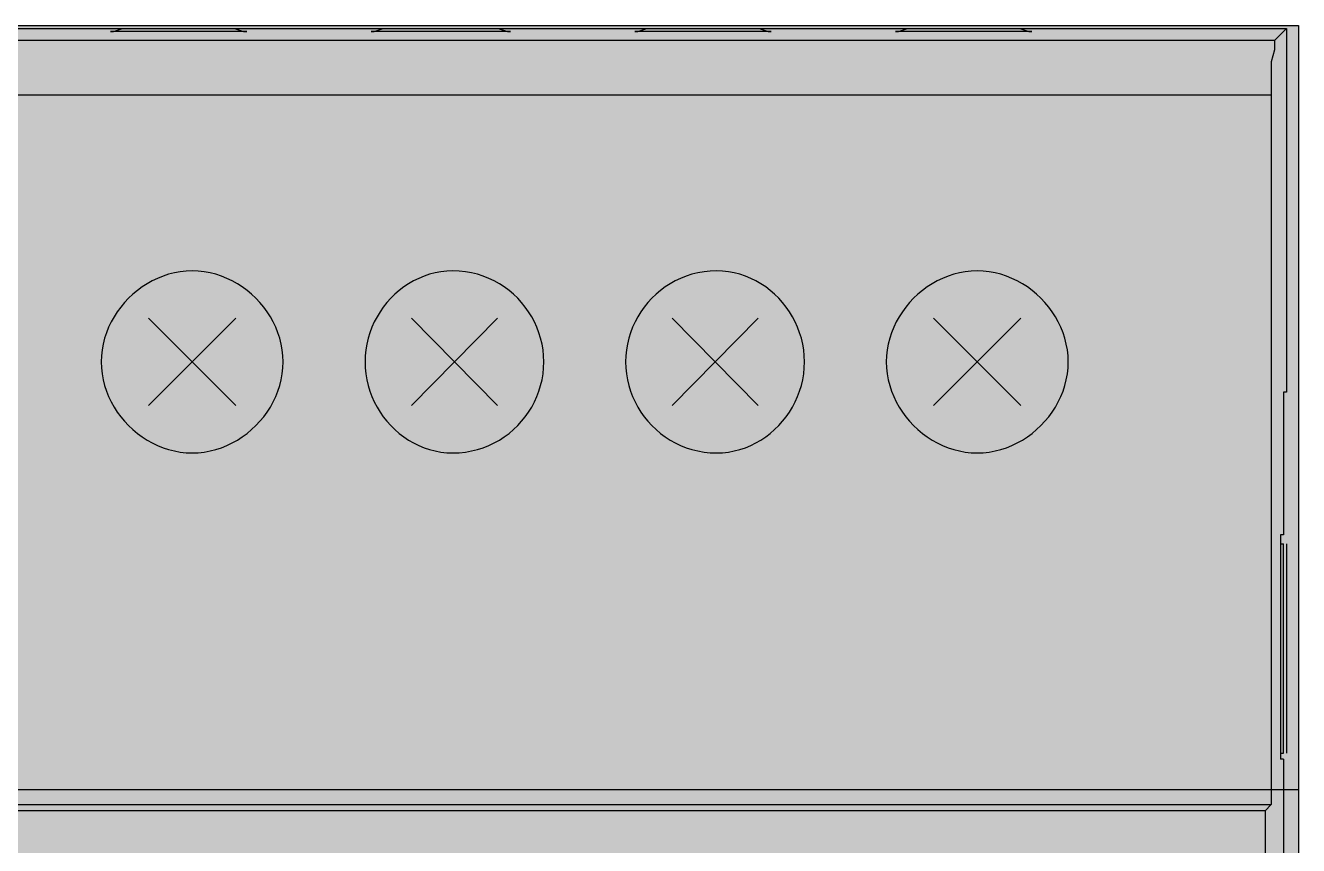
# Model space of a CAD drawing. Header units: millimetres. Extents: x 0 to 966, y -664 to 90.
# Drawn here: x 356.96 to 394, y -193.87 to -170 of the extents above; entities that cross this region are included whole.
import ezdxf

# ---------------------------------------------------------------- set-up
doc = ezdxf.new("R2010")
doc.units = ezdxf.units.MM
for name, color, linetype in [('HDL_BODY', 7, 'Continuous'), ('HDL_COLOUR', 7, 'Continuous'), ('HDL_DETAIL', 7, 'Continuous'), ('HDL_PRINT', 7, 'Continuous')]:
    doc.layers.add(name, color=color, linetype=linetype)

# ---------------------------------------------------------------- blocks, each defined once
blk = doc.blocks.new('M_R8.10.1_FRONT')
at = {"layer": 'HDL_BODY', "true_color": 0x202126}
blk.add_hatch(color=250, dxfattribs=at).paths.add_polyline_path([(0, 0), (144, 0), (144, 90), (0, 90)])
at = {"layer": 'HDL_BODY', "true_color": 0x2a2a30}
blk.add_hatch(color=250, dxfattribs=at).paths.add_polyline_path([(0.4, 20.52), (143.6, 20.52), (143.6, 68.31), (0.4, 68.31)])
at = {"layer": 'HDL_COLOUR', "true_color": 0x1a332c}
for points in [[(114.461, 80.207), (114.455, 80.383), (114.436, 80.556), (114.405, 80.726), (114.363, 80.894), (114.31, 81.057), (114.246, 81.217), (114.172, 81.371), (114.089, 81.521), (113.996, 81.665), (113.894, 81.804), (113.785, 81.936), (113.667, 82.06), (113.542, 82.178), (113.411, 82.288), (113.272, 82.389), (113.128, 82.482), (112.978, 82.566), (112.824, 82.64), (112.664, 82.704), (112.501, 82.757), (112.334, 82.799), (112.164, 82.83), (111.991, 82.849), (111.815, 82.855), (111.64, 82.849), (111.467, 82.83), (111.297, 82.799), (111.129, 82.757), (110.966, 82.704), (110.807, 82.64), (110.652, 82.566), (110.502, 82.482), (110.358, 82.389), (110.22, 82.288), (110.088, 82.178), (109.963, 82.06), (109.846, 81.936), (109.736, 81.804), (109.635, 81.665), (109.542, 81.521), (109.458, 81.371), (109.384, 81.217), (109.321, 81.057), (109.267, 80.894), (109.225, 80.726), (109.195, 80.556), (109.176, 80.383), (109.169, 80.207), (109.176, 80.032), (109.195, 79.859), (109.225, 79.688), (109.267, 79.521), (109.321, 79.358), (109.384, 79.198), (109.458, 79.043), (109.542, 78.894), (109.635, 78.749), (109.736, 78.611), (109.846, 78.479), (109.963, 78.354), (110.088, 78.237), (110.22, 78.127), (110.358, 78.026), (110.502, 77.933), (110.652, 77.849), (110.807, 77.775), (110.966, 77.711), (111.129, 77.658), (111.297, 77.616), (111.467, 77.585), (111.64, 77.566), (111.815, 77.56), (111.991, 77.566), (112.164, 77.585), (112.334, 77.616), (112.501, 77.658), (112.664, 77.711), (112.824, 77.775), (112.978, 77.849), (113.128, 77.933), (113.272, 78.026), (113.411, 78.127), (113.542, 78.237), (113.667, 78.354), (113.785, 78.479), (113.894, 78.611), (113.996, 78.749), (114.089, 78.894), (114.172, 79.043), (114.246, 79.198), (114.31, 79.358), (114.363, 79.521), (114.405, 79.688), (114.436, 79.859), (114.455, 80.032), (114.461, 80.207)], [(122.044, 80.207), (122.038, 80.383), (122.021, 80.556), (121.992, 80.726), (121.952, 80.894), (121.902, 81.057), (121.842, 81.217), (121.772, 81.371), (121.692, 81.521), (121.603, 81.665), (121.505, 81.804), (121.398, 81.936), (121.284, 82.06), (121.162, 82.178), (121.032, 82.288), (120.895, 82.389), (120.751, 82.482), (120.601, 82.566), (120.445, 82.64), (120.283, 82.704), (120.115, 82.757), (119.943, 82.799), (119.766, 82.83), (119.584, 82.849), (119.398, 82.855), (119.224, 82.849), (119.052, 82.83), (118.884, 82.799), (118.719, 82.757), (118.559, 82.704), (118.404, 82.64), (118.254, 82.566), (118.109, 82.482), (117.97, 82.389), (117.837, 82.288), (117.711, 82.178), (117.591, 82.06), (117.479, 81.936), (117.375, 81.804), (117.279, 81.665), (117.191, 81.521), (117.113, 81.371), (117.043, 81.217), (116.983, 81.057), (116.933, 80.894), (116.894, 80.726), (116.865, 80.556), (116.848, 80.383), (116.842, 80.207), (116.848, 80.032), (116.865, 79.859), (116.894, 79.688), (116.933, 79.521), (116.983, 79.358), (117.043, 79.198), (117.113, 79.043), (117.191, 78.894), (117.279, 78.749), (117.375, 78.611), (117.479, 78.479), (117.591, 78.354), (117.711, 78.237), (117.837, 78.127), (117.97, 78.026), (118.109, 77.933), (118.254, 77.849), (118.404, 77.775), (118.559, 77.711), (118.719, 77.658), (118.884, 77.616), (119.052, 77.585), (119.224, 77.566), (119.398, 77.56), (119.584, 77.566), (119.766, 77.585), (119.943, 77.616), (120.115, 77.658), (120.283, 77.711), (120.445, 77.775), (120.601, 77.849), (120.751, 77.933), (120.895, 78.026), (121.032, 78.127), (121.162, 78.237), (121.284, 78.354), (121.398, 78.479), (121.505, 78.611), (121.603, 78.749), (121.692, 78.894), (121.772, 79.043), (121.842, 79.198), (121.902, 79.358), (121.952, 79.521), (121.992, 79.688), (122.021, 79.859), (122.038, 80.032), (122.044, 80.207)], [(129.628, 80.207), (129.622, 80.383), (129.604, 80.556), (129.576, 80.726), (129.536, 80.894), (129.486, 81.057), (129.426, 81.217), (129.357, 81.371), (129.278, 81.521), (129.191, 81.665), (129.094, 81.804), (128.99, 81.936), (128.878, 82.06), (128.759, 82.178), (128.633, 82.288), (128.5, 82.389), (128.361, 82.482), (128.216, 82.566), (128.066, 82.64), (127.91, 82.704), (127.75, 82.757), (127.586, 82.799), (127.418, 82.83), (127.246, 82.849), (127.071, 82.855), (126.885, 82.849), (126.704, 82.83), (126.527, 82.799), (126.354, 82.757), (126.187, 82.704), (126.025, 82.64), (125.869, 82.566), (125.718, 82.482), (125.575, 82.389), (125.438, 82.288), (125.308, 82.178), (125.186, 82.06), (125.071, 81.936), (124.965, 81.804), (124.867, 81.665), (124.778, 81.521), (124.698, 81.371), (124.628, 81.217), (124.567, 81.057), (124.517, 80.894), (124.477, 80.726), (124.449, 80.556), (124.431, 80.383), (124.425, 80.207), (124.431, 80.032), (124.449, 79.859), (124.477, 79.688), (124.517, 79.521), (124.567, 79.358), (124.628, 79.198), (124.698, 79.043), (124.778, 78.894), (124.867, 78.749), (124.965, 78.611), (125.071, 78.479), (125.186, 78.354), (125.308, 78.237), (125.438, 78.127), (125.575, 78.026), (125.718, 77.933), (125.869, 77.849), (126.025, 77.775), (126.187, 77.711), (126.354, 77.658), (126.527, 77.616), (126.704, 77.585), (126.885, 77.566), (127.071, 77.56), (127.246, 77.566), (127.418, 77.585), (127.586, 77.616), (127.75, 77.658), (127.91, 77.711), (128.066, 77.775), (128.216, 77.849), (128.361, 77.933), (128.5, 78.026), (128.633, 78.127), (128.759, 78.237), (128.878, 78.354), (128.99, 78.479), (129.094, 78.611), (129.191, 78.749), (129.278, 78.894), (129.357, 79.043), (129.426, 79.198), (129.486, 79.358), (129.536, 79.521), (129.576, 79.688), (129.604, 79.859), (129.622, 80.032), (129.628, 80.207)], [(137.3, 80.207), (137.294, 80.383), (137.275, 80.556), (137.244, 80.726), (137.202, 80.894), (137.149, 81.057), (137.085, 81.217), (137.011, 81.371), (136.928, 81.521), (136.835, 81.665), (136.733, 81.804), (136.624, 81.936), (136.506, 82.06), (136.381, 82.178), (136.25, 82.288), (136.111, 82.389), (135.967, 82.482), (135.818, 82.566), (135.663, 82.64), (135.504, 82.704), (135.34, 82.757), (135.173, 82.799), (135.003, 82.83), (134.83, 82.849), (134.654, 82.855), (134.479, 82.849), (134.306, 82.83), (134.136, 82.799), (133.968, 82.757), (133.805, 82.704), (133.646, 82.64), (133.491, 82.566), (133.341, 82.482), (133.197, 82.389), (133.059, 82.288), (132.927, 82.178), (132.802, 82.06), (132.685, 81.936), (132.575, 81.804), (132.474, 81.665), (132.381, 81.521), (132.297, 81.371), (132.223, 81.217), (132.16, 81.057), (132.106, 80.894), (132.064, 80.726), (132.034, 80.556), (132.015, 80.383), (132.008, 80.207), (132.015, 80.032), (132.034, 79.859), (132.064, 79.688), (132.106, 79.521), (132.16, 79.358), (132.223, 79.198), (132.297, 79.043), (132.381, 78.894), (132.474, 78.749), (132.575, 78.611), (132.685, 78.479), (132.802, 78.354), (132.927, 78.237), (133.059, 78.127), (133.197, 78.026), (133.341, 77.933), (133.491, 77.849), (133.646, 77.775), (133.805, 77.711), (133.968, 77.658), (134.136, 77.616), (134.306, 77.585), (134.479, 77.566), (134.654, 77.56), (134.83, 77.566), (135.003, 77.585), (135.173, 77.616), (135.34, 77.658), (135.504, 77.711), (135.663, 77.775), (135.818, 77.849), (135.967, 77.933), (136.111, 78.026), (136.25, 78.127), (136.381, 78.237), (136.506, 78.354), (136.624, 78.479), (136.733, 78.611), (136.835, 78.749), (136.928, 78.894), (137.011, 79.043), (137.085, 79.198), (137.149, 79.358), (137.202, 79.521), (137.244, 79.688), (137.275, 79.859), (137.294, 80.032), (137.3, 80.207)]]:
    blk.add_hatch(color=250, dxfattribs=at).paths.add_polyline_path(points)
at = {"layer": 'HDL_COLOUR', "true_color": 0x9ea4a8}
for points in [[(113.667, 80.207), (113.651, 80.449), (113.604, 80.687), (113.526, 80.917), (113.419, 81.134), (113.285, 81.336), (113.125, 81.518), (112.943, 81.678), (112.741, 81.812), (112.524, 81.92), (112.295, 81.997), (112.057, 82.045), (111.815, 82.061), (111.574, 82.045), (111.336, 81.997), (111.106, 81.92), (110.889, 81.812), (110.688, 81.678), (110.506, 81.518), (110.346, 81.336), (110.211, 81.134), (110.104, 80.917), (110.026, 80.687), (109.979, 80.449), (109.963, 80.207), (109.979, 79.966), (110.026, 79.728), (110.104, 79.498), (110.211, 79.281), (110.346, 79.079), (110.506, 78.897), (110.688, 78.737), (110.889, 78.603), (111.106, 78.495), (111.336, 78.417), (111.574, 78.37), (111.815, 78.354), (112.057, 78.37), (112.295, 78.417), (112.524, 78.495), (112.741, 78.603), (112.943, 78.737), (113.125, 78.897), (113.285, 79.079), (113.419, 79.281), (113.526, 79.498), (113.604, 79.728), (113.651, 79.966)], [(121.264, 80.207), (121.248, 80.449), (121.202, 80.687), (121.125, 80.917), (121.02, 81.134), (120.888, 81.336), (120.731, 81.518), (120.552, 81.678), (120.354, 81.812), (120.14, 81.92), (119.914, 81.997), (119.681, 82.045), (119.443, 82.061), (119.205, 82.045), (118.972, 81.997), (118.746, 81.92), (118.533, 81.812), (118.335, 81.678), (118.156, 81.518), (117.999, 81.336), (117.866, 81.134), (117.761, 80.917), (117.684, 80.687), (117.638, 80.449), (117.622, 80.207), (117.638, 79.966), (117.684, 79.728), (117.761, 79.498), (117.866, 79.281), (117.999, 79.079), (118.156, 78.897), (118.335, 78.737), (118.533, 78.603), (118.746, 78.495), (118.972, 78.417), (119.205, 78.37), (119.443, 78.354), (119.681, 78.37), (119.914, 78.417), (120.14, 78.495), (120.354, 78.603), (120.552, 78.737), (120.731, 78.897), (120.888, 79.079), (121.02, 79.281), (121.125, 79.498), (121.202, 79.728), (121.248, 79.966)], [(128.847, 80.207), (128.832, 80.449), (128.785, 80.687), (128.709, 80.917), (128.603, 81.134), (128.471, 81.336), (128.314, 81.518), (128.135, 81.678), (127.937, 81.812), (127.723, 81.92), (127.498, 81.997), (127.264, 82.045), (127.026, 82.061), (126.789, 82.045), (126.555, 81.997), (126.33, 81.92), (126.116, 81.812), (125.918, 81.678), (125.739, 81.518), (125.582, 81.336), (125.449, 81.134), (125.344, 80.917), (125.268, 80.687), (125.221, 80.449), (125.206, 80.207), (125.221, 79.966), (125.268, 79.728), (125.344, 79.498), (125.449, 79.281), (125.582, 79.079), (125.739, 78.897), (125.918, 78.737), (126.116, 78.603), (126.33, 78.495), (126.555, 78.417), (126.789, 78.37), (127.026, 78.354), (127.264, 78.37), (127.498, 78.417), (127.723, 78.495), (127.937, 78.603), (128.135, 78.737), (128.314, 78.897), (128.471, 79.079), (128.603, 79.281), (128.709, 79.498), (128.785, 79.728), (128.832, 79.966)], [(136.506, 80.207), (136.49, 80.449), (136.443, 80.687), (136.365, 80.917), (136.258, 81.134), (136.124, 81.336), (135.964, 81.518), (135.782, 81.678), (135.58, 81.812), (135.363, 81.92), (135.134, 81.997), (134.896, 82.045), (134.654, 82.061), (134.413, 82.045), (134.175, 81.997), (133.946, 81.92), (133.728, 81.812), (133.527, 81.678), (133.345, 81.518), (133.185, 81.336), (133.05, 81.134), (132.943, 80.917), (132.865, 80.687), (132.818, 80.449), (132.802, 80.207), (132.818, 79.966), (132.865, 79.728), (132.943, 79.498), (133.05, 79.281), (133.185, 79.079), (133.345, 78.897), (133.527, 78.737), (133.728, 78.603), (133.946, 78.495), (134.175, 78.417), (134.413, 78.37), (134.654, 78.354), (134.896, 78.37), (135.134, 78.417), (135.363, 78.495), (135.58, 78.603), (135.782, 78.737), (135.964, 78.897), (136.124, 79.079), (136.258, 79.281), (136.365, 79.498), (136.443, 79.728), (136.49, 79.966)]]:
    blk.add_hatch(color=253, dxfattribs=at).paths.add_polyline_path(points)
at = {"layer": 'HDL_PRINT', "true_color": 0xdee1e9}
for points in [[(116.401, 84.24), (113.669, 85.386), (113.756, 85.368), (111.815, 85.368), (112.035, 85.589), (112.035, 82.855), (111.595, 82.855), (111.595, 85.589), (111.815, 85.809), (113.756, 85.809), (113.839, 85.791), (116.574, 84.645), (116.401, 84.24)], [(117.018, 85.809), (119.398, 85.809), (119.619, 85.589), (119.619, 82.855), (119.178, 82.855), (119.178, 85.589), (119.398, 85.368), (117.018, 85.368), (117.018, 85.809)], [(131.657, 84.24), (129.011, 85.386), (129.098, 85.368), (127.071, 85.368), (127.291, 85.589), (127.291, 82.855), (126.851, 82.855), (126.851, 85.589), (127.071, 85.809), (129.098, 85.809), (129.187, 85.791), (131.833, 84.645), (131.657, 84.24)], [(132.273, 85.809), (134.654, 85.809), (134.874, 85.589), (134.874, 82.855), (134.434, 82.855), (134.434, 85.589), (134.654, 85.368), (132.273, 85.368), (132.273, 85.809)], [(111.285, 74.737), (110.845, 74.737), (110.845, 76.148), (110.812, 76.092), (110.774, 76.042), (110.73, 75.997), (110.682, 75.957), (110.631, 75.92), (110.577, 75.886), (110.521, 75.854), (110.463, 75.824), (110.405, 75.794), (110.405, 76.235), (110.442, 76.24), (110.479, 76.255), (110.517, 76.277), (110.555, 76.306), (110.593, 76.339), (110.631, 76.376), (110.669, 76.414), (110.731, 76.446), (110.784, 76.48), (110.829, 76.516), (110.866, 76.556), (110.895, 76.599), (110.915, 76.648), (110.927, 76.703), (110.931, 76.765), (111.285, 76.765), (111.285, 74.737)], [(111.815, 75.178), (112.256, 75.178), (112.256, 75.168), (112.261, 75.146), (112.275, 75.12), (112.301, 75.098), (112.345, 75.088), (112.382, 75.051), (112.409, 75.025), (112.432, 75.01), (112.455, 75.002), (112.483, 74.999), (112.521, 74.999), (112.557, 74.999), (112.585, 75.002), (112.607, 75.01), (112.63, 75.025), (112.658, 75.051), (112.696, 75.088), (112.703, 75.126), (112.719, 75.154), (112.741, 75.177), (112.762, 75.2), (112.779, 75.227), (112.785, 75.264), (112.781, 75.302), (112.768, 75.341), (112.75, 75.379), (112.731, 75.417), (112.714, 75.454), (112.701, 75.492), (112.696, 75.529), (112.658, 75.536), (112.63, 75.552), (112.607, 75.574), (112.585, 75.595), (112.557, 75.612), (112.521, 75.618), (112.514, 75.618), (112.494, 75.615), (112.465, 75.607), (112.429, 75.592), (112.388, 75.567), (112.345, 75.529), (112.431, 75.883), (112.475, 75.884), (112.516, 75.887), (112.553, 75.894), (112.581, 75.909), (112.6, 75.933), (112.607, 75.97), (112.614, 75.977), (112.63, 75.996), (112.652, 76.026), (112.673, 76.062), (112.69, 76.104), (112.696, 76.148), (112.69, 76.191), (112.673, 76.232), (112.652, 76.269), (112.63, 76.298), (112.614, 76.317), (112.607, 76.324), (112.606, 76.368), (112.601, 76.394), (112.588, 76.408), (112.563, 76.413), (112.521, 76.414), (112.483, 76.407), (112.455, 76.39), (112.432, 76.369), (112.409, 76.347), (112.382, 76.331), (112.345, 76.324), (112.307, 76.286), (112.282, 76.258), (112.267, 76.235), (112.259, 76.213), (112.256, 76.185), (112.256, 76.148), (111.902, 76.148), (111.906, 76.219), (111.919, 76.28), (111.937, 76.333), (111.956, 76.381), (111.973, 76.423), (111.986, 76.462), (111.991, 76.5), (112.029, 76.533), (112.067, 76.559), (112.104, 76.579), (112.142, 76.598), (112.18, 76.619), (112.218, 76.643), (112.256, 76.676), (112.294, 76.681), (112.332, 76.693), (112.369, 76.711), (112.407, 76.73), (112.445, 76.747), (112.482, 76.76), (112.521, 76.765), (112.553, 76.762), (112.591, 76.752), (112.634, 76.735), (112.682, 76.712), (112.734, 76.683), (112.788, 76.647), (112.845, 76.604), (112.903, 76.555), (112.961, 76.5), (112.994, 76.462), (113.018, 76.423), (113.034, 76.381), (113.043, 76.333), (113.048, 76.28), (113.05, 76.219), (113.05, 76.148), (113.047, 76.092), (113.037, 76.041), (113.021, 75.994), (112.998, 75.949), (112.968, 75.905), (112.932, 75.86), (112.89, 75.814), (112.841, 75.763), (112.785, 75.708), (112.823, 75.703), (112.86, 75.688), (112.898, 75.666), (112.936, 75.637), (112.974, 75.604), (113.012, 75.567), (113.05, 75.529), (113.082, 75.492), (113.105, 75.454), (113.121, 75.417), (113.13, 75.379), (113.135, 75.341), (113.136, 75.302), (113.137, 75.264), (113.136, 75.232), (113.135, 75.194), (113.13, 75.15), (113.121, 75.103), (113.107, 75.051), (113.085, 74.996), (113.054, 74.94), (113.013, 74.882), (112.961, 74.823), (112.899, 74.791), (112.843, 74.759), (112.791, 74.73), (112.741, 74.703), (112.691, 74.68), (112.639, 74.663), (112.583, 74.652), (112.521, 74.648), (112.455, 74.652), (112.39, 74.663), (112.327, 74.68), (112.267, 74.703), (112.211, 74.73), (112.161, 74.759), (112.117, 74.791), (112.08, 74.823), (112.021, 74.861), (111.976, 74.904), (111.941, 74.951), (111.913, 75), (111.89, 75.05), (111.868, 75.097), (111.844, 75.14), (111.815, 75.178)], [(114.726, 75.088), (115.607, 76.676), (116.488, 75.088), (114.726, 75.088)], [(118.869, 74.648), (118.518, 74.648), (118.518, 76.148), (118.458, 76.092), (118.399, 76.042), (118.34, 75.997), (118.281, 75.957), (118.222, 75.92), (118.163, 75.886), (118.105, 75.854), (118.046, 75.824), (117.988, 75.794), (117.988, 76.148), (118.02, 76.177), (118.054, 76.201), (118.091, 76.223), (118.13, 76.246), (118.173, 76.274), (118.222, 76.309), (118.277, 76.354), (118.339, 76.414), (118.377, 76.451), (118.415, 76.488), (118.454, 76.526), (118.491, 76.563), (118.529, 76.601), (118.567, 76.638), (118.604, 76.676), (118.869, 76.676), (118.869, 74.648)], [(126.541, 74.737), (126.101, 74.737), (126.101, 76.148), (126.042, 76.092), (125.983, 76.042), (125.924, 75.997), (125.865, 75.957), (125.806, 75.92), (125.747, 75.886), (125.688, 75.854), (125.63, 75.824), (125.571, 75.794), (125.571, 76.235), (125.608, 76.239), (125.651, 76.25), (125.699, 76.268), (125.748, 76.291), (125.797, 76.318), (125.845, 76.348), (125.888, 76.38), (125.925, 76.414), (125.958, 76.446), (125.99, 76.48), (126.023, 76.516), (126.056, 76.556), (126.089, 76.599), (126.122, 76.648), (126.155, 76.703), (126.187, 76.765), (126.541, 76.765), (126.541, 74.737)], [(127.071, 75.178), (127.422, 75.178), (127.511, 75.088), (127.554, 75.051), (127.595, 75.025), (127.632, 75.01), (127.661, 75.002), (127.68, 74.999), (127.687, 74.999), (127.725, 74.999), (127.763, 75.001), (127.801, 75.006), (127.838, 75.016), (127.876, 75.032), (127.914, 75.055), (127.952, 75.088), (127.957, 75.122), (127.97, 75.149), (127.987, 75.175), (128.006, 75.203), (128.024, 75.24), (128.036, 75.288), (128.041, 75.353), (128.036, 75.392), (128.024, 75.429), (128.006, 75.467), (127.987, 75.505), (127.97, 75.542), (127.957, 75.58), (127.952, 75.618), (127.914, 75.651), (127.876, 75.675), (127.838, 75.691), (127.801, 75.701), (127.763, 75.706), (127.725, 75.707), (127.687, 75.708), (127.649, 75.703), (127.611, 75.688), (127.573, 75.666), (127.536, 75.637), (127.498, 75.604), (127.46, 75.567), (127.422, 75.529), (127.157, 75.618), (127.336, 76.676), (128.306, 76.676), (128.306, 76.324), (127.598, 76.324), (127.511, 75.97), (127.549, 75.975), (127.586, 75.988), (127.624, 76.005), (127.662, 76.024), (127.7, 76.041), (127.738, 76.054), (127.776, 76.059), (127.835, 76.056), (127.892, 76.046), (127.949, 76.029), (128.003, 76.006), (128.054, 75.977), (128.102, 75.941), (128.145, 75.898), (128.184, 75.849), (128.217, 75.794), (128.269, 75.762), (128.31, 75.724), (128.34, 75.681), (128.362, 75.633), (128.377, 75.581), (128.386, 75.527), (128.391, 75.47), (128.392, 75.412), (128.392, 75.353), (128.392, 75.291), (128.391, 75.235), (128.388, 75.183), (128.382, 75.133), (128.371, 75.083), (128.356, 75.031), (128.335, 74.975), (128.306, 74.913), (128.253, 74.863), (128.199, 74.818), (128.144, 74.778), (128.087, 74.743), (128.029, 74.714), (127.968, 74.69), (127.904, 74.672), (127.836, 74.658), (127.764, 74.65), (127.687, 74.648), (127.625, 74.652), (127.57, 74.663), (127.522, 74.68), (127.478, 74.703), (127.439, 74.73), (127.402, 74.759), (127.369, 74.791), (127.336, 74.823), (127.302, 74.861), (127.269, 74.904), (127.236, 74.951), (127.202, 75), (127.169, 75.05), (127.136, 75.097), (127.104, 75.14), (127.071, 75.178)], [(129.892, 75.088), (130.863, 76.676), (131.654, 75.088), (129.892, 75.088)], [(134.125, 74.737), (133.773, 74.737), (133.773, 76.148), (133.714, 76.092), (133.655, 76.042), (133.596, 75.997), (133.537, 75.957), (133.478, 75.92), (133.419, 75.886), (133.361, 75.854), (133.302, 75.824), (133.244, 75.794), (133.244, 76.235), (133.28, 76.239), (133.323, 76.25), (133.37, 76.268), (133.419, 76.291), (133.468, 76.318), (133.516, 76.348), (133.558, 76.38), (133.595, 76.414), (133.628, 76.446), (133.66, 76.48), (133.69, 76.516), (133.718, 76.556), (133.74, 76.599), (133.758, 76.648), (133.769, 76.703), (133.773, 76.765), (134.125, 76.765), (134.125, 74.737)], [(115.693, 72.882), (115.693, 73.236), (116.663, 73.236), (116.663, 72.355), (116.631, 72.325), (116.594, 72.295), (116.551, 72.265), (116.503, 72.236), (116.452, 72.206), (116.397, 72.177), (116.341, 72.148), (116.282, 72.118), (116.223, 72.09), (116.164, 72.063), (116.106, 72.042), (116.047, 72.027), (115.989, 72.016), (115.93, 72.008), (115.871, 72.004), (115.812, 72.001), (115.753, 72), (115.693, 72), (115.615, 72), (115.536, 72.002), (115.459, 72.005), (115.383, 72.011), (115.309, 72.022), (115.238, 72.038), (115.169, 72.06), (115.105, 72.09), (115.044, 72.128), (114.988, 72.176), (114.933, 72.209), (114.884, 72.247), (114.842, 72.291), (114.806, 72.339), (114.777, 72.39), (114.755, 72.444), (114.739, 72.5), (114.729, 72.558), (114.726, 72.617), (114.696, 72.676), (114.667, 72.735), (114.64, 72.794), (114.615, 72.853), (114.592, 72.912), (114.574, 72.971), (114.56, 73.03), (114.551, 73.088), (114.547, 73.147), (114.55, 73.224), (114.557, 73.296), (114.569, 73.364), (114.584, 73.428), (114.603, 73.489), (114.624, 73.547), (114.648, 73.604), (114.673, 73.659), (114.699, 73.713), (114.726, 73.766), (114.732, 73.825), (114.75, 73.882), (114.778, 73.939), (114.815, 73.993), (114.858, 74.044), (114.908, 74.092), (114.962, 74.135), (115.019, 74.174), (115.077, 74.207), (115.136, 74.236), (115.195, 74.264), (115.253, 74.291), (115.312, 74.316), (115.371, 74.338), (115.43, 74.356), (115.489, 74.37), (115.548, 74.379), (115.607, 74.383), (115.707, 74.38), (115.798, 74.373), (115.881, 74.361), (115.956, 74.346), (116.025, 74.327), (116.089, 74.306), (116.149, 74.283), (116.205, 74.258), (116.259, 74.233), (116.312, 74.207), (116.368, 74.148), (116.417, 74.089), (116.462, 74.03), (116.503, 73.971), (116.539, 73.912), (116.573, 73.853), (116.605, 73.794), (116.634, 73.735), (116.663, 73.677), (116.137, 73.587), (116.131, 73.626), (116.117, 73.664), (116.094, 73.702), (116.066, 73.74), (116.032, 73.778), (115.996, 73.815), (115.958, 73.852), (115.921, 73.886), (115.881, 73.909), (115.839, 73.925), (115.792, 73.935), (115.738, 73.94), (115.677, 73.942), (115.607, 73.942), (115.541, 73.938), (115.476, 73.927), (115.413, 73.909), (115.353, 73.886), (115.297, 73.86), (115.247, 73.83), (115.203, 73.798), (115.166, 73.766), (115.118, 73.713), (115.079, 73.659), (115.049, 73.604), (115.026, 73.547), (115.01, 73.489), (114.999, 73.428), (114.993, 73.364), (114.989, 73.296), (114.988, 73.224), (114.988, 73.147), (114.988, 73.085), (114.99, 73.019), (114.994, 72.951), (115.004, 72.883), (115.018, 72.817), (115.041, 72.755), (115.072, 72.699), (115.113, 72.653), (115.166, 72.617), (115.198, 72.564), (115.237, 72.524), (115.28, 72.493), (115.328, 72.471), (115.379, 72.456), (115.434, 72.447), (115.49, 72.443), (115.548, 72.441), (115.607, 72.441), (115.958, 72.441), (115.996, 72.474), (116.034, 72.5), (116.073, 72.52), (116.111, 72.539), (116.148, 72.56), (116.186, 72.584), (116.223, 72.617), (116.223, 72.882), (115.693, 72.882)], [(129.892, 72), (129.892, 74.293), (130.333, 74.293), (130.333, 73.325), (131.303, 73.325), (131.303, 74.293), (131.654, 74.293), (131.654, 72), (131.303, 72), (131.303, 73.06), (130.333, 73.06), (130.333, 72), (129.892, 72)]]:
    blk.add_hatch(color=254, dxfattribs=at).paths.add_polyline_path(points)
h = blk.add_hatch(color=254, dxfattribs=at)
h.paths.add_polyline_path([(120.193, 74.648), (120.193, 75.088), (119.309, 75.088), (119.309, 75.353), (120.279, 76.676), (120.634, 76.676), (120.634, 75.353), (120.898, 75.353), (120.898, 75.088), (120.634, 75.088), (120.634, 74.648), (120.193, 74.648)])
h.paths.add_polyline_path([(120.193, 75.353), (120.193, 76.059), (119.75, 75.353), (120.193, 75.353)])
h = blk.add_hatch(color=254, dxfattribs=at)
h.paths.add_polyline_path([(135.976, 76.235), (135.624, 76.148), (135.624, 76.324), (135.586, 76.362), (135.558, 76.387), (135.536, 76.402), (135.513, 76.41), (135.486, 76.413), (135.449, 76.414), (135.411, 76.408), (135.372, 76.394), (135.334, 76.371), (135.296, 76.343), (135.259, 76.309), (135.221, 76.273), (135.184, 76.235), (135.18, 76.227), (135.17, 76.203), (135.156, 76.165), (135.139, 76.114), (135.123, 76.05), (135.109, 75.975), (135.099, 75.889), (135.095, 75.794), (135.132, 75.827), (135.175, 75.859), (135.222, 75.889), (135.272, 75.915), (135.321, 75.938), (135.368, 75.955), (135.412, 75.966), (135.449, 75.97), (135.515, 75.966), (135.579, 75.955), (135.642, 75.938), (135.701, 75.915), (135.757, 75.889), (135.808, 75.859), (135.852, 75.827), (135.889, 75.794), (135.915, 75.738), (135.935, 75.687), (135.95, 75.637), (135.961, 75.588), (135.968, 75.536), (135.972, 75.48), (135.975, 75.418), (135.976, 75.346), (135.976, 75.264), (135.976, 75.227), (135.974, 75.183), (135.971, 75.133), (135.965, 75.077), (135.955, 75.017), (135.939, 74.954), (135.918, 74.889), (135.889, 74.823), (135.852, 74.791), (135.808, 74.759), (135.757, 74.73), (135.701, 74.703), (135.642, 74.68), (135.579, 74.663), (135.515, 74.652), (135.449, 74.648), (135.372, 74.65), (135.3, 74.658), (135.234, 74.672), (135.173, 74.69), (135.117, 74.714), (135.067, 74.743), (135.022, 74.778), (134.982, 74.818), (134.948, 74.863), (134.919, 74.913), (134.873, 74.961), (134.831, 75.01), (134.793, 75.06), (134.761, 75.113), (134.732, 75.169), (134.708, 75.229), (134.689, 75.294), (134.674, 75.365), (134.663, 75.442), (134.656, 75.526), (134.654, 75.618), (134.656, 75.725), (134.661, 75.825), (134.671, 75.917), (134.683, 76.004), (134.7, 76.084), (134.72, 76.159), (134.744, 76.227), (134.771, 76.291), (134.802, 76.35), (134.838, 76.404), (134.876, 76.454), (134.919, 76.5), (134.95, 76.55), (134.99, 76.595), (135.038, 76.635), (135.091, 76.669), (135.149, 76.698), (135.21, 76.722), (135.272, 76.741), (135.334, 76.754), (135.393, 76.762), (135.449, 76.765), (135.511, 76.761), (135.567, 76.75), (135.618, 76.732), (135.668, 76.709), (135.718, 76.683), (135.77, 76.653), (135.826, 76.622), (135.889, 76.589), (135.894, 76.551), (135.906, 76.511), (135.923, 76.469), (135.942, 76.421), (135.959, 76.368), (135.971, 76.306), (135.976, 76.235)])
h.paths.add_polyline_path([(135.184, 75.353), (135.184, 75.288), (135.186, 75.24), (135.191, 75.203), (135.2, 75.175), (135.215, 75.149), (135.238, 75.122), (135.27, 75.088), (135.277, 75.051), (135.297, 75.025), (135.326, 75.01), (135.363, 75.002), (135.405, 74.999), (135.449, 74.999), (135.486, 74.999), (135.513, 75.002), (135.536, 75.01), (135.558, 75.025), (135.586, 75.051), (135.624, 75.088), (135.661, 75.126), (135.685, 75.154), (135.7, 75.177), (135.708, 75.2), (135.71, 75.227), (135.711, 75.264), (135.711, 75.335), (135.709, 75.397), (135.704, 75.45), (135.695, 75.498), (135.679, 75.54), (135.656, 75.58), (135.624, 75.618), (135.586, 75.625), (135.558, 75.642), (135.536, 75.663), (135.513, 75.685), (135.486, 75.701), (135.449, 75.708), (135.405, 75.701), (135.363, 75.685), (135.326, 75.663), (135.297, 75.642), (135.277, 75.625), (135.27, 75.618), (135.238, 75.58), (135.215, 75.542), (135.2, 75.505), (135.191, 75.467), (135.186, 75.429), (135.184, 75.392), (135.184, 75.353)])
at = {"layer": 'HDL_DETAIL', "color": 251, "true_color": 0x52555c}
for points in [[(0, 90), (144, 90), (144, 0), (0, 0), (0, 90)], [(114.461, 80.207), (114.455, 80.383), (114.436, 80.556), (114.405, 80.726), (114.363, 80.894), (114.31, 81.057), (114.246, 81.217), (114.172, 81.371), (114.089, 81.521), (113.996, 81.665), (113.894, 81.804), (113.785, 81.936), (113.667, 82.06), (113.542, 82.178), (113.411, 82.288), (113.272, 82.389), (113.128, 82.482), (112.978, 82.566), (112.824, 82.64), (112.664, 82.704), (112.501, 82.757), (112.334, 82.799), (112.164, 82.83), (111.991, 82.849), (111.815, 82.855), (111.64, 82.849), (111.467, 82.83), (111.297, 82.799), (111.129, 82.757), (110.966, 82.704), (110.807, 82.64), (110.652, 82.566), (110.502, 82.482), (110.358, 82.389), (110.22, 82.288), (110.088, 82.178), (109.963, 82.06), (109.846, 81.936), (109.736, 81.804), (109.635, 81.665), (109.542, 81.521), (109.458, 81.371), (109.384, 81.217), (109.321, 81.057), (109.267, 80.894), (109.225, 80.726), (109.195, 80.556), (109.176, 80.383), (109.169, 80.207), (109.176, 80.032), (109.195, 79.859), (109.225, 79.688), (109.267, 79.521), (109.321, 79.358), (109.384, 79.198), (109.458, 79.043), (109.542, 78.894), (109.635, 78.749), (109.736, 78.611), (109.846, 78.479), (109.963, 78.354), (110.088, 78.237), (110.22, 78.127), (110.358, 78.026), (110.502, 77.933), (110.652, 77.849), (110.807, 77.775), (110.966, 77.711), (111.129, 77.658), (111.297, 77.616), (111.467, 77.585), (111.64, 77.566), (111.815, 77.56), (111.991, 77.566), (112.164, 77.585), (112.334, 77.616), (112.501, 77.658), (112.664, 77.711), (112.824, 77.775), (112.978, 77.849), (113.128, 77.933), (113.272, 78.026), (113.411, 78.127), (113.542, 78.237), (113.667, 78.354), (113.785, 78.479), (113.894, 78.611), (113.996, 78.749), (114.089, 78.894), (114.172, 79.043), (114.246, 79.198), (114.31, 79.358), (114.363, 79.521), (114.405, 79.688), (114.436, 79.859), (114.455, 80.032), (114.461, 80.207)], [(122.044, 80.207), (122.038, 80.383), (122.021, 80.556), (121.992, 80.726), (121.952, 80.894), (121.902, 81.057), (121.842, 81.217), (121.772, 81.371), (121.692, 81.521), (121.603, 81.665), (121.505, 81.804), (121.398, 81.936), (121.284, 82.06), (121.162, 82.178), (121.032, 82.288), (120.895, 82.389), (120.751, 82.482), (120.601, 82.566), (120.445, 82.64), (120.283, 82.704), (120.115, 82.757), (119.943, 82.799), (119.766, 82.83), (119.584, 82.849), (119.398, 82.855), (119.224, 82.849), (119.052, 82.83), (118.884, 82.799), (118.719, 82.757), (118.559, 82.704), (118.404, 82.64), (118.254, 82.566), (118.109, 82.482), (117.97, 82.389), (117.837, 82.288), (117.711, 82.178), (117.591, 82.06), (117.479, 81.936), (117.375, 81.804), (117.279, 81.665), (117.191, 81.521), (117.113, 81.371), (117.043, 81.217), (116.983, 81.057), (116.933, 80.894), (116.894, 80.726), (116.865, 80.556), (116.848, 80.383), (116.842, 80.207), (116.848, 80.032), (116.865, 79.859), (116.894, 79.688), (116.933, 79.521), (116.983, 79.358), (117.043, 79.198), (117.113, 79.043), (117.191, 78.894), (117.279, 78.749), (117.375, 78.611), (117.479, 78.479), (117.591, 78.354), (117.711, 78.237), (117.837, 78.127), (117.97, 78.026), (118.109, 77.933), (118.254, 77.849), (118.404, 77.775), (118.559, 77.711), (118.719, 77.658), (118.884, 77.616), (119.052, 77.585), (119.224, 77.566), (119.398, 77.56), (119.584, 77.566), (119.766, 77.585), (119.943, 77.616), (120.115, 77.658), (120.283, 77.711), (120.445, 77.775), (120.601, 77.849), (120.751, 77.933), (120.895, 78.026), (121.032, 78.127), (121.162, 78.237), (121.284, 78.354), (121.398, 78.479), (121.505, 78.611), (121.603, 78.749), (121.692, 78.894), (121.772, 79.043), (121.842, 79.198), (121.902, 79.358), (121.952, 79.521), (121.992, 79.688), (122.021, 79.859), (122.038, 80.032), (122.044, 80.207)], [(129.628, 80.207), (129.622, 80.383), (129.604, 80.556), (129.576, 80.726), (129.536, 80.894), (129.486, 81.057), (129.426, 81.217), (129.357, 81.371), (129.278, 81.521), (129.191, 81.665), (129.094, 81.804), (128.99, 81.936), (128.878, 82.06), (128.759, 82.178), (128.633, 82.288), (128.5, 82.389), (128.361, 82.482), (128.216, 82.566), (128.066, 82.64), (127.91, 82.704), (127.75, 82.757), (127.586, 82.799), (127.418, 82.83), (127.246, 82.849), (127.071, 82.855), (126.885, 82.849), (126.704, 82.83), (126.527, 82.799), (126.354, 82.757), (126.187, 82.704), (126.025, 82.64), (125.869, 82.566), (125.718, 82.482), (125.575, 82.389), (125.438, 82.288), (125.308, 82.178), (125.186, 82.06), (125.071, 81.936), (124.965, 81.804), (124.867, 81.665), (124.778, 81.521), (124.698, 81.371), (124.628, 81.217), (124.567, 81.057), (124.517, 80.894), (124.477, 80.726), (124.449, 80.556), (124.431, 80.383), (124.425, 80.207), (124.431, 80.032), (124.449, 79.859), (124.477, 79.688), (124.517, 79.521), (124.567, 79.358), (124.628, 79.198), (124.698, 79.043), (124.778, 78.894), (124.867, 78.749), (124.965, 78.611), (125.071, 78.479), (125.186, 78.354), (125.308, 78.237), (125.438, 78.127), (125.575, 78.026), (125.718, 77.933), (125.869, 77.849), (126.025, 77.775), (126.187, 77.711), (126.354, 77.658), (126.527, 77.616), (126.704, 77.585), (126.885, 77.566), (127.071, 77.56), (127.246, 77.566), (127.418, 77.585), (127.586, 77.616), (127.75, 77.658), (127.91, 77.711), (128.066, 77.775), (128.216, 77.849), (128.361, 77.933), (128.5, 78.026), (128.633, 78.127), (128.759, 78.237), (128.878, 78.354), (128.99, 78.479), (129.094, 78.611), (129.191, 78.749), (129.278, 78.894), (129.357, 79.043), (129.426, 79.198), (129.486, 79.358), (129.536, 79.521), (129.576, 79.688), (129.604, 79.859), (129.622, 80.032), (129.628, 80.207)], [(137.3, 80.207), (137.294, 80.383), (137.275, 80.556), (137.244, 80.726), (137.202, 80.894), (137.149, 81.057), (137.085, 81.217), (137.011, 81.371), (136.928, 81.521), (136.835, 81.665), (136.733, 81.804), (136.624, 81.936), (136.506, 82.06), (136.381, 82.178), (136.25, 82.288), (136.111, 82.389), (135.967, 82.482), (135.818, 82.566), (135.663, 82.64), (135.504, 82.704), (135.34, 82.757), (135.173, 82.799), (135.003, 82.83), (134.83, 82.849), (134.654, 82.855), (134.479, 82.849), (134.306, 82.83), (134.136, 82.799), (133.968, 82.757), (133.805, 82.704), (133.646, 82.64), (133.491, 82.566), (133.341, 82.482), (133.197, 82.389), (133.059, 82.288), (132.927, 82.178), (132.802, 82.06), (132.685, 81.936), (132.575, 81.804), (132.474, 81.665), (132.381, 81.521), (132.297, 81.371), (132.223, 81.217), (132.16, 81.057), (132.106, 80.894), (132.064, 80.726), (132.034, 80.556), (132.015, 80.383), (132.008, 80.207), (132.015, 80.032), (132.034, 79.859), (132.064, 79.688), (132.106, 79.521), (132.16, 79.358), (132.223, 79.198), (132.297, 79.043), (132.381, 78.894), (132.474, 78.749), (132.575, 78.611), (132.685, 78.479), (132.802, 78.354), (132.927, 78.237), (133.059, 78.127), (133.197, 78.026), (133.341, 77.933), (133.491, 77.849), (133.646, 77.775), (133.805, 77.711), (133.968, 77.658), (134.136, 77.616), (134.306, 77.585), (134.479, 77.566), (134.654, 77.56), (134.83, 77.566), (135.003, 77.585), (135.173, 77.616), (135.34, 77.658), (135.504, 77.711), (135.663, 77.775), (135.818, 77.849), (135.967, 77.933), (136.111, 78.026), (136.25, 78.127), (136.381, 78.237), (136.506, 78.354), (136.624, 78.479), (136.733, 78.611), (136.835, 78.749), (136.928, 78.894), (137.011, 79.043), (137.085, 79.198), (137.149, 79.358), (137.202, 79.521), (137.244, 79.688), (137.275, 79.859), (137.294, 80.032), (137.3, 80.207)], [(0, 67.766), (144, 67.766), (144, 22.235), (0, 22.235), (0, 67.766)]]:
    blk.add_lwpolyline(points, close=True, dxfattribs=at)
for points in [[(78.042, 89.913), (143.648, 89.913)], [(78.042, 89.913), (143.648, 89.913)], [(78.042, 89.913), (143.648, 89.913)], [(78.042, 89.913), (143.648, 89.913)], [(78.042, 89.913), (143.648, 89.913)], [(78.042, 89.913), (143.648, 89.913)], [(78.042, 89.913), (143.648, 89.913)], [(78.042, 89.913), (143.648, 89.913)], [(78.042, 89.913), (143.648, 89.913)], [(78.042, 89.913), (143.648, 89.913)], [(78.042, 89.913), (143.648, 89.913)], [(78.042, 89.913), (143.648, 89.913)], [(78.042, 89.913), (143.648, 89.913)], [(78.042, 89.913), (143.648, 89.913)], [(78.042, 89.913), (143.648, 89.913)], [(78.042, 89.913), (143.648, 89.913)], [(78.042, 89.913), (143.648, 89.913)], [(78.042, 89.913), (143.648, 89.913)], [(78.042, 89.913), (143.648, 89.913)], [(78.042, 89.913), (143.648, 89.913)], [(78.042, 89.913), (143.648, 89.913)], [(109.434, 89.823), (109.521, 89.823)], [(113.402, 89.823), (113.312, 89.823), (113.05, 89.823), (109.434, 89.823)], [(109.521, 89.823), (109.786, 89.913), (110.315, 89.913), (113.05, 89.913), (113.312, 89.823), (113.402, 89.823)], [(117.018, 89.823), (117.107, 89.823)], [(121.074, 89.823), (120.985, 89.823), (120.72, 89.823), (117.018, 89.823)], [(117.107, 89.823), (117.369, 89.913), (117.899, 89.913), (120.72, 89.913), (120.985, 89.823), (121.074, 89.823)], [(124.69, 89.823), (124.776, 89.823)], [(128.657, 89.823), (128.568, 89.823), (128.306, 89.823), (124.69, 89.823)], [(124.776, 89.823), (125.041, 89.913), (125.482, 89.913), (128.306, 89.913), (128.568, 89.823), (128.657, 89.823)], [(132.273, 89.823), (132.36, 89.823)], [(136.241, 89.823), (136.154, 89.823), (135.889, 89.823), (132.273, 89.823)], [(132.36, 89.823), (132.625, 89.913), (133.154, 89.913), (135.889, 89.913), (136.154, 89.823), (136.241, 89.823)], [(143.648, 89.913), (143.297, 89.558)], [(143.648, 89.913), (143.297, 89.558)], [(143.648, 89.913), (143.297, 89.558)], [(143.648, 89.913), (143.297, 89.558)], [(143.648, 89.913), (143.297, 89.558)], [(143.648, 89.913), (143.297, 89.558)], [(143.648, 89.913), (143.297, 89.558)], [(143.648, 89.913), (143.297, 89.558)], [(143.648, 89.913), (143.297, 89.558)], [(143.648, 89.913), (143.297, 89.558)], [(143.648, 89.913), (143.297, 89.558)], [(143.648, 89.913), (143.297, 89.558)], [(143.648, 89.913), (143.297, 89.558)], [(143.648, 89.913), (143.297, 89.558)], [(143.648, 89.913), (143.297, 89.558)], [(143.648, 89.913), (143.297, 89.558)], [(143.648, 89.913), (143.297, 89.558)], [(143.648, 89.913), (143.297, 89.558)], [(143.648, 89.913), (143.297, 89.558)], [(143.648, 89.913), (143.297, 89.558)], [(143.648, 89.913), (143.297, 89.558)], [(143.648, 89.913), (143.648, 79.323)], [(143.648, 89.913), (143.648, 79.323)], [(143.648, 89.913), (143.648, 79.323)], [(143.648, 89.913), (143.648, 79.323)], [(143.648, 89.913), (143.648, 79.323)], [(143.648, 89.913), (143.648, 79.323)], [(143.648, 89.913), (143.648, 79.323)], [(143.648, 89.913), (143.648, 79.323)], [(143.648, 89.913), (143.648, 79.323)], [(143.648, 89.913), (143.648, 79.323)], [(143.648, 89.913), (143.648, 79.323)], [(143.648, 89.913), (143.648, 79.323)], [(143.648, 89.913), (143.648, 79.323)], [(143.648, 89.913), (143.648, 79.323)], [(143.648, 89.913), (143.648, 79.323)], [(143.648, 89.913), (143.648, 79.323)], [(143.648, 89.913), (143.648, 79.323)], [(143.648, 89.913), (143.648, 79.323)], [(143.648, 89.913), (143.648, 79.323)], [(143.648, 89.913), (143.648, 79.323)], [(143.648, 89.913), (143.648, 79.323)], [(143.297, 89.558), (0, 89.558)], [(143.297, 89.558), (0, 89.558)], [(143.297, 89.558), (0, 89.558)], [(143.297, 89.558), (0, 89.558)], [(143.297, 89.558), (0, 89.558)], [(143.297, 89.558), (0, 89.558)], [(143.297, 89.558), (0, 89.558)], [(143.297, 89.558), (0, 89.558)], [(143.297, 89.558), (0, 89.558)], [(143.297, 89.558), (0, 89.558)], [(143.297, 89.558), (0, 89.558)], [(143.297, 89.558), (0, 89.558)], [(143.297, 89.558), (0, 89.558)], [(143.297, 89.558), (0, 89.558)], [(143.297, 89.558), (0, 89.558)], [(143.297, 89.558), (0, 89.558)], [(143.297, 89.558), (0, 89.558)], [(143.297, 89.558), (0, 89.558)], [(143.297, 89.558), (0, 89.558)], [(143.297, 89.558), (0, 89.558)], [(143.297, 89.558), (0, 89.558)], [(143.297, 89.558), (143.297, 89.472), (143.297, 89.293), (143.208, 88.942), (143.208, 87.971)], [(143.208, 87.971), (0, 87.971)], [(143.208, 87.971), (0, 87.971)], [(143.208, 87.971), (0, 87.971)], [(143.208, 87.971), (0, 87.971)], [(143.208, 87.971), (0, 87.971)], [(143.208, 87.971), (0, 87.971)], [(143.208, 87.971), (0, 87.971)], [(143.208, 87.971), (0, 87.971)], [(143.208, 87.971), (0, 87.971)], [(143.208, 87.971), (0, 87.971)], [(143.208, 87.971), (0, 87.971)], [(143.208, 87.971), (0, 87.971)], [(143.208, 87.971), (0, 87.971)], [(143.208, 87.971), (0, 87.971)], [(143.208, 87.971), (0, 87.971)], [(143.208, 87.971), (0, 87.971)], [(143.208, 87.971), (0, 87.971)], [(143.208, 87.971), (0, 87.971)], [(143.208, 87.971), (0, 87.971)], [(143.208, 87.971), (0, 87.971)], [(143.208, 87.971), (0, 87.971)], [(143.208, 87.971), (143.208, 67.325)], [(143.208, 87.971), (143.208, 67.325)], [(143.208, 87.971), (143.208, 67.325)], [(143.208, 87.971), (143.208, 67.325)], [(143.208, 87.971), (143.208, 67.325)], [(143.208, 87.971), (143.208, 67.325)], [(143.208, 87.971), (143.208, 67.325)], [(143.208, 87.971), (143.208, 67.325)], [(143.208, 87.971), (143.208, 67.325)], [(143.208, 87.971), (143.208, 67.325)], [(143.208, 87.971), (143.208, 67.325)], [(143.208, 87.971), (143.208, 67.325)], [(143.208, 87.971), (143.208, 67.325)], [(143.208, 87.971), (143.208, 67.325)], [(143.208, 87.971), (143.208, 67.325)], [(143.208, 87.971), (143.208, 67.325)], [(143.208, 87.971), (143.208, 67.325)], [(143.208, 87.971), (143.208, 67.325)], [(143.208, 87.971), (143.208, 67.325)], [(143.208, 87.971), (143.208, 67.325)], [(143.208, 87.971), (143.208, 67.325)], [(143.559, 79.323), (143.559, 79.237), (143.559, 78.972), (143.559, 77.295)], [(143.648, 79.323), (143.559, 79.323)], [(143.648, 79.323), (143.559, 79.323)], [(143.648, 79.323), (143.559, 79.323)], [(143.648, 79.323), (143.559, 79.323)], [(143.648, 79.323), (143.559, 79.323)], [(143.648, 79.323), (143.559, 79.323)], [(143.648, 79.323), (143.559, 79.323)], [(143.648, 79.323), (143.559, 79.323)], [(143.648, 79.323), (143.559, 79.323)], [(143.648, 79.323), (143.559, 79.323)], [(143.648, 79.323), (143.559, 79.323)], [(143.648, 79.323), (143.559, 79.323)], [(143.648, 79.323), (143.559, 79.323)], [(143.648, 79.323), (143.559, 79.323)], [(143.648, 79.323), (143.559, 79.323)], [(143.648, 79.323), (143.559, 79.323)], [(143.648, 79.323), (143.559, 79.323)], [(143.648, 79.323), (143.559, 79.323)], [(143.648, 79.323), (143.559, 79.323)], [(143.648, 79.323), (143.559, 79.323)], [(143.648, 79.323), (143.559, 79.323)], [(143.559, 77.295), (143.559, 75.178)], [(143.559, 77.295), (143.559, 75.178)], [(143.559, 77.295), (143.559, 75.178)], [(143.559, 77.295), (143.559, 75.178)], [(143.559, 77.295), (143.559, 75.178)], [(143.559, 77.295), (143.559, 75.178)], [(143.559, 77.295), (143.559, 75.178)], [(143.559, 77.295), (143.559, 75.178)], [(143.559, 77.295), (143.559, 75.178)], [(143.559, 77.295), (143.559, 75.178)], [(143.559, 77.295), (143.559, 75.178)], [(143.559, 77.295), (143.559, 75.178)], [(143.559, 77.295), (143.559, 75.178)], [(143.559, 77.295), (143.559, 75.178)], [(143.559, 77.295), (143.559, 75.178)], [(143.559, 77.295), (143.559, 75.178)], [(143.559, 77.295), (143.559, 75.178)], [(143.559, 77.295), (143.559, 75.178)], [(143.559, 77.295), (143.559, 75.178)], [(143.559, 77.295), (143.559, 75.178)], [(143.559, 77.295), (143.559, 75.178)], [(143.559, 75.178), (143.473, 75.178)], [(143.559, 75.178), (143.473, 75.178)], [(143.559, 75.178), (143.473, 75.178)], [(143.559, 75.178), (143.473, 75.178)], [(143.559, 75.178), (143.473, 75.178)], [(143.559, 75.178), (143.473, 75.178)], [(143.559, 75.178), (143.473, 75.178)], [(143.559, 75.178), (143.473, 75.178)], [(143.559, 75.178), (143.473, 75.178)], [(143.559, 75.178), (143.473, 75.178)], [(143.559, 75.178), (143.473, 75.178)], [(143.559, 75.178), (143.473, 75.178)], [(143.559, 75.178), (143.473, 75.178)], [(143.559, 75.178), (143.473, 75.178)], [(143.559, 75.178), (143.473, 75.178)], [(143.559, 75.178), (143.473, 75.178)], [(143.559, 75.178), (143.473, 75.178)], [(143.559, 75.178), (143.473, 75.178)], [(143.559, 75.178), (143.473, 75.178)], [(143.559, 75.178), (143.473, 75.178)], [(143.559, 75.178), (143.473, 75.178)], [(143.473, 75.178), (143.473, 68.647)], [(143.473, 75.178), (143.473, 68.647)], [(143.473, 75.178), (143.473, 68.647)], [(143.473, 75.178), (143.473, 68.647)], [(143.473, 75.178), (143.473, 68.647)], [(143.473, 75.178), (143.473, 68.647)], [(143.473, 75.178), (143.473, 68.647)], [(143.473, 75.178), (143.473, 68.647)], [(143.473, 75.178), (143.473, 68.647)], [(143.473, 75.178), (143.473, 68.647)], [(143.473, 75.178), (143.473, 68.647)], [(143.473, 75.178), (143.473, 68.647)], [(143.473, 75.178), (143.473, 68.647)], [(143.473, 75.178), (143.473, 68.647)], [(143.473, 75.178), (143.473, 68.647)], [(143.473, 75.178), (143.473, 68.647)], [(143.473, 75.178), (143.473, 68.647)], [(143.473, 75.178), (143.473, 68.647)], [(143.473, 75.178), (143.473, 68.647)], [(143.473, 75.178), (143.473, 68.647)], [(143.473, 75.178), (143.473, 68.647)], [(143.473, 74.913), (143.559, 74.913)], [(143.473, 74.913), (143.559, 74.913)], [(143.473, 74.913), (143.559, 74.913)], [(143.473, 74.913), (143.559, 74.913)], [(143.473, 74.913), (143.559, 74.913)], [(143.473, 74.913), (143.559, 74.913)], [(143.473, 74.913), (143.559, 74.913)], [(143.473, 74.913), (143.559, 74.913)], [(143.473, 74.913), (143.559, 74.913)], [(143.473, 74.913), (143.559, 74.913)], [(143.473, 74.913), (143.559, 74.913)], [(143.473, 74.913), (143.559, 74.913)], [(143.473, 74.913), (143.559, 74.913)], [(143.473, 74.913), (143.559, 74.913)], [(143.473, 74.913), (143.559, 74.913)], [(143.473, 74.913), (143.559, 74.913)], [(143.473, 74.913), (143.559, 74.913)], [(143.473, 74.913), (143.559, 74.913)], [(143.473, 74.913), (143.559, 74.913)], [(143.473, 74.913), (143.559, 74.913)], [(143.473, 74.913), (143.559, 74.913)], [(143.559, 68.823), (143.559, 74.913)], [(143.559, 68.823), (143.559, 74.913)], [(143.559, 68.823), (143.559, 74.913)], [(143.559, 68.823), (143.559, 74.913)], [(143.559, 68.823), (143.559, 74.913)], [(143.559, 68.823), (143.559, 74.913)], [(143.559, 68.823), (143.559, 74.913)], [(143.559, 68.823), (143.559, 74.913)], [(143.559, 68.823), (143.559, 74.913)], [(143.559, 68.823), (143.559, 74.913)], [(143.559, 68.823), (143.559, 74.913)], [(143.559, 68.823), (143.559, 74.913)], [(143.559, 68.823), (143.559, 74.913)], [(143.559, 68.823), (143.559, 74.913)], [(143.559, 68.823), (143.559, 74.913)], [(143.559, 68.823), (143.559, 74.913)], [(143.559, 68.823), (143.559, 74.913)], [(143.559, 68.823), (143.559, 74.913)], [(143.559, 68.823), (143.559, 74.913)], [(143.559, 68.823), (143.559, 74.913)], [(143.559, 68.823), (143.559, 74.913)], [(143.648, 74.913), (143.648, 68.823)], [(143.648, 74.913), (143.648, 68.823)], [(143.648, 74.913), (143.648, 68.823)], [(143.648, 74.913), (143.648, 68.823)], [(143.648, 74.913), (143.648, 68.823)], [(143.648, 74.913), (143.648, 68.823)], [(143.648, 74.913), (143.648, 68.823)], [(143.648, 74.913), (143.648, 68.823)], [(143.648, 74.913), (143.648, 68.823)], [(143.648, 74.913), (143.648, 68.823)], [(143.648, 74.913), (143.648, 68.823)], [(143.648, 74.913), (143.648, 68.823)], [(143.648, 74.913), (143.648, 68.823)], [(143.648, 74.913), (143.648, 68.823)], [(143.648, 74.913), (143.648, 68.823)], [(143.648, 74.913), (143.648, 68.823)], [(143.648, 74.913), (143.648, 68.823)], [(143.648, 74.913), (143.648, 68.823)], [(143.648, 74.913), (143.648, 68.823)], [(143.648, 74.913), (143.648, 68.823)], [(143.648, 74.913), (143.648, 68.823)], [(143.473, 68.823), (143.559, 68.823)], [(143.473, 68.823), (143.559, 68.823)], [(143.473, 68.823), (143.559, 68.823)], [(143.473, 68.823), (143.559, 68.823)], [(143.473, 68.823), (143.559, 68.823)], [(143.473, 68.823), (143.559, 68.823)], [(143.473, 68.823), (143.559, 68.823)], [(143.473, 68.823), (143.559, 68.823)], [(143.473, 68.823), (143.559, 68.823)], [(143.473, 68.823), (143.559, 68.823)], [(143.473, 68.823), (143.559, 68.823)], [(143.473, 68.823), (143.559, 68.823)], [(143.473, 68.823), (143.559, 68.823)], [(143.473, 68.823), (143.559, 68.823)], [(143.473, 68.823), (143.559, 68.823)], [(143.473, 68.823), (143.559, 68.823)], [(143.473, 68.823), (143.559, 68.823)], [(143.473, 68.823), (143.559, 68.823)], [(143.473, 68.823), (143.559, 68.823)], [(143.473, 68.823), (143.559, 68.823)], [(143.473, 68.823), (143.559, 68.823)], [(143.559, 68.647), (143.473, 68.647)], [(143.559, 68.647), (143.473, 68.647)], [(143.559, 68.647), (143.473, 68.647)], [(143.559, 68.647), (143.473, 68.647)], [(143.559, 68.647), (143.473, 68.647)], [(143.559, 68.647), (143.473, 68.647)], [(143.559, 68.647), (143.473, 68.647)], [(143.559, 68.647), (143.473, 68.647)], [(143.559, 68.647), (143.473, 68.647)], [(143.559, 68.647), (143.473, 68.647)], [(143.559, 68.647), (143.473, 68.647)], [(143.559, 68.647), (143.473, 68.647)], [(143.559, 68.647), (143.473, 68.647)], [(143.559, 68.647), (143.473, 68.647)], [(143.559, 68.647), (143.473, 68.647)], [(143.559, 68.647), (143.473, 68.647)], [(143.559, 68.647), (143.473, 68.647)], [(143.559, 68.647), (143.473, 68.647)], [(143.559, 68.647), (143.473, 68.647)], [(143.559, 68.647), (143.473, 68.647)], [(143.559, 68.647), (143.473, 68.647)], [(143.559, 68.647), (143.559, 66.44)], [(143.559, 68.647), (143.559, 66.44)], [(143.559, 68.647), (143.559, 66.44)], [(143.559, 68.647), (143.559, 66.44)], [(143.559, 68.647), (143.559, 66.44)], [(143.559, 68.647), (143.559, 66.44)], [(143.559, 68.647), (143.559, 66.44)], [(143.559, 68.647), (143.559, 66.44)], [(143.559, 68.647), (143.559, 66.44)], [(143.559, 68.647), (143.559, 66.44)], [(143.559, 68.647), (143.559, 66.44)], [(143.559, 68.647), (143.559, 66.44)], [(143.559, 68.647), (143.559, 66.44)], [(143.559, 68.647), (143.559, 66.44)], [(143.559, 68.647), (143.559, 66.44)], [(143.559, 68.647), (143.559, 66.44)], [(143.559, 68.647), (143.559, 66.44)], [(143.559, 68.647), (143.559, 66.44)], [(143.559, 68.647), (143.559, 66.44)], [(143.559, 68.647), (143.559, 66.44)], [(143.559, 68.647), (143.559, 66.44)], [(0, 67.325), (143.208, 67.325)], [(0, 67.325), (143.208, 67.325)], [(0, 67.325), (143.208, 67.325)], [(0, 67.325), (143.208, 67.325)], [(0, 67.325), (143.208, 67.325)], [(0, 67.325), (143.208, 67.325)], [(0, 67.325), (143.208, 67.325)], [(0, 67.325), (143.208, 67.325)], [(0, 67.325), (143.208, 67.325)], [(0, 67.325), (143.208, 67.325)], [(0, 67.325), (143.208, 67.325)], [(0, 67.325), (143.208, 67.325)], [(0, 67.325), (143.208, 67.325)], [(0, 67.325), (143.208, 67.325)], [(0, 67.325), (143.208, 67.325)], [(0, 67.325), (143.208, 67.325)], [(0, 67.325), (143.208, 67.325)], [(0, 67.325), (143.208, 67.325)], [(0, 67.325), (143.208, 67.325)], [(0, 67.325), (143.208, 67.325)], [(0, 67.325), (143.208, 67.325)], [(143.032, 67.146), (0.264, 67.146)], [(143.032, 67.146), (0.264, 67.146)], [(143.032, 67.146), (0.264, 67.146)], [(143.032, 67.146), (0.264, 67.146)], [(143.032, 67.146), (0.264, 67.146)], [(143.032, 67.146), (0.264, 67.146)], [(143.032, 67.146), (0.264, 67.146)], [(143.032, 67.146), (0.264, 67.146)], [(143.032, 67.146), (0.264, 67.146)], [(143.032, 67.146), (0.264, 67.146)], [(143.032, 67.146), (0.264, 67.146)], [(143.032, 67.146), (0.264, 67.146)], [(143.032, 67.146), (0.264, 67.146)], [(143.032, 67.146), (0.264, 67.146)], [(143.032, 67.146), (0.264, 67.146)], [(143.032, 67.146), (0.264, 67.146)], [(143.032, 67.146), (0.264, 67.146)], [(143.032, 67.146), (0.264, 67.146)], [(143.032, 67.146), (0.264, 67.146)], [(143.032, 67.146), (0.264, 67.146)], [(143.032, 67.146), (0.264, 67.146)], [(143.208, 67.325), (143.032, 67.146)], [(143.208, 67.325), (143.032, 67.146)], [(143.208, 67.325), (143.032, 67.146)], [(143.208, 67.325), (143.032, 67.146)], [(143.208, 67.325), (143.032, 67.146)], [(143.208, 67.325), (143.032, 67.146)], [(143.208, 67.325), (143.032, 67.146)], [(143.208, 67.325), (143.032, 67.146)], [(143.208, 67.325), (143.032, 67.146)], [(143.208, 67.325), (143.032, 67.146)], [(143.208, 67.325), (143.032, 67.146)], [(143.208, 67.325), (143.032, 67.146)], [(143.208, 67.325), (143.032, 67.146)], [(143.208, 67.325), (143.032, 67.146)], [(143.208, 67.325), (143.032, 67.146)], [(143.208, 67.325), (143.032, 67.146)], [(143.208, 67.325), (143.032, 67.146)], [(143.208, 67.325), (143.032, 67.146)], [(143.208, 67.325), (143.032, 67.146)], [(143.208, 67.325), (143.032, 67.146)], [(143.208, 67.325), (143.032, 67.146)], [(143.032, 67.146), (143.032, 67.06), (143.032, 66.884), (143.032, 65.824)], [(143.559, 66.44), (143.559, 65.824), (143.559, 65.207), (143.559, 64.502)]]:
    blk.add_lwpolyline(points, dxfattribs=at)
at = {"layer": 'HDL_DETAIL', "color": 250, "true_color": 0x25292b}
for points in [[(110.545, 78.937), (113.085, 81.478)], [(110.545, 81.478), (113.085, 78.937)], [(118.195, 78.937), (120.692, 81.478)], [(118.195, 81.478), (120.692, 78.937)], [(125.778, 78.937), (128.275, 81.478)], [(125.778, 81.478), (128.275, 78.937)], [(133.384, 78.937), (135.924, 81.478)], [(133.384, 81.478), (135.924, 78.937)]]:
    blk.add_lwpolyline(points, dxfattribs=at)

msp = doc.modelspace()

# ---------------------------------------------------------------- block references
msp.add_blockref('M_R8.10.1_FRONT', (250, -260))

doc.saveas('drawing.dxf')
